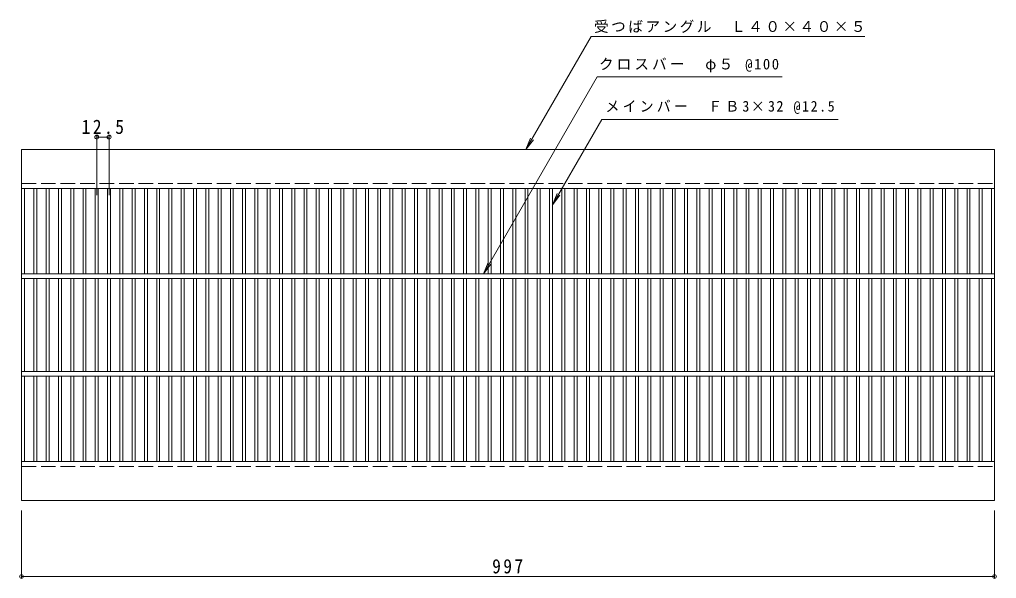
# Model space of a CAD drawing. Units: millimetres, scale not verified. Extents: x -756 to 910, y -687 to 577.
# Drawn here: x -756 to 245, y 4 to 577 of the extents above; entities that cross this region are included whole.
import ezdxf

# ---------------------------------------------------------------- set-up
doc = ezdxf.new("R2010")
doc.units = ezdxf.units.MM
doc.header["$LTSCALE"] = 5
doc.header["$PDMODE"] = 32
doc.header["$PDSIZE"] = 4
doc.linetypes.add('DASHED3', pattern=[4, 3, -1])
for name, color, linetype, lineweight in [('A-1_ピット', 2, 'Continuous', 9), ('A-2_蓋', 3, 'Continuous', 9), ('A-4_寸法', 7, 'Continuous', 9), ('A-5_仕様文', 7, 'Continuous', 9)]:
    doc.layers.add(name, color=color, linetype=linetype, lineweight=lineweight)
doc.styles.add('ＭＳ ゴシック', font='')
doc.styles.get('ＭＳ ゴシック').set_extended_font_data('MS Gothic')

msp = doc.modelspace()

# ---------------------------------------------------------------- linework, layer by layer
at = {"layer": 'A-1_ピット'}
for p, q in [((-753.757, 443.959), (243.243, 443.959)), ((-753.757, 403.959), (-753.757, 443.959)), ((243.243, 443.959), (243.243, 403.959)), ((-753.757, 403.959), (243.243, 403.959)), ((-753.757, 123.959), (243.243, 123.959)), ((-753.757, 123.959), (-753.757, 83.959)), ((243.243, 123.959), (243.243, 83.959)), ((-753.757, 83.959), (243.243, 83.959))]:
    msp.add_line(p, q, dxfattribs=at)
at = {"layer": 'A-1_ピット', "linetype": 'DASHED3'}
for p, q in [((-753.757, 408.959), (243.243, 408.959)), ((-753.757, 118.959), (243.243, 118.959))]:
    msp.add_line(p, q, dxfattribs=at)
at = {"layer": 'A-2_蓋'}
for p, q in [((-753.757, 403.959), (-753.757, 311.459)), ((-750.757, 316.459), (-750.757, 403.959)), ((-740.997, 403.959), (-740.997, 316.459)), ((-737.997, 403.959), (-737.997, 316.459)), ((-728.417, 403.959), (-728.417, 316.459)), ((-725.417, 403.959), (-725.417, 316.459)), ((-715.837, 403.959), (-715.837, 316.459)), ((-712.837, 403.959), (-712.837, 316.459)), ((-703.257, 403.959), (-703.257, 316.459)), ((-700.257, 403.959), (-700.257, 316.459)), ((-690.677, 403.959), (-690.677, 316.459)), ((-687.677, 403.959), (-687.677, 316.459)), ((-678.097, 403.959), (-678.097, 316.459)), ((-675.097, 403.959), (-675.097, 316.459)), ((-665.517, 403.959), (-665.517, 316.459)), ((-662.517, 403.959), (-662.517, 316.459)), ((-652.937, 403.959), (-652.937, 316.459)), ((-649.937, 403.959), (-649.937, 316.459)), ((-640.357, 403.959), (-640.357, 316.459)), ((-637.357, 403.959), (-637.357, 316.459)), ((-627.777, 403.959), (-627.777, 316.459)), ((-624.777, 403.959), (-624.777, 316.459)), ((-615.197, 403.959), (-615.197, 316.459)), ((-612.197, 403.959), (-612.197, 316.459)), ((-602.617, 403.959), (-602.617, 316.459)), ((-599.617, 403.959), (-599.617, 316.459)), ((-590.037, 403.959), (-590.037, 316.459)), ((-587.037, 403.959), (-587.037, 316.459)), ((-577.457, 403.959), (-577.457, 316.459)), ((-574.457, 403.959), (-574.457, 316.459)), ((-564.877, 403.959), (-564.877, 316.459)), ((-561.877, 403.959), (-561.877, 316.459)), ((-552.297, 403.959), (-552.297, 316.459)), ((-549.297, 403.959), (-549.297, 316.459)), ((-539.717, 403.959), (-539.717, 316.459)), ((-536.717, 403.959), (-536.717, 316.459)), ((-527.137, 403.959), (-527.137, 316.459)), ((-524.137, 403.959), (-524.137, 316.459)), ((-514.557, 403.959), (-514.557, 316.459)), ((-511.557, 403.959), (-511.557, 316.459)), ((-501.977, 403.959), (-501.977, 316.459)), ((-498.977, 403.959), (-498.977, 316.459)), ((-489.397, 403.959), (-489.397, 316.459)), ((-486.397, 403.959), (-486.397, 316.459)), ((-476.817, 403.959), (-476.817, 316.459)), ((-473.817, 403.959), (-473.817, 316.459)), ((-464.237, 403.959), (-464.237, 316.459)), ((-461.237, 403.959), (-461.237, 316.459)), ((-451.657, 403.959), (-451.657, 316.459)), ((-448.657, 403.959), (-448.657, 316.459)), ((-439.077, 403.959), (-439.077, 316.459)), ((-436.077, 403.959), (-436.077, 316.459)), ((-426.497, 403.959), (-426.497, 316.459)), ((-423.497, 403.959), (-423.497, 316.459)), ((-413.917, 403.959), (-413.917, 316.459)), ((-410.917, 403.959), (-410.917, 316.459)), ((-401.337, 403.959), (-401.337, 316.459)), ((-398.336, 403.959), (-398.336, 316.459)), ((-388.757, 403.959), (-388.757, 316.459)), ((-385.757, 403.959), (-385.757, 316.459)), ((-376.177, 403.959), (-376.177, 316.459)), ((-373.176, 403.959), (-373.176, 316.459)), ((-363.597, 403.959), (-363.597, 316.459)), ((-360.597, 403.959), (-360.597, 316.459)), ((-351.017, 403.959), (-351.017, 316.459)), ((-348.017, 403.959), (-348.017, 316.459)), ((-338.437, 403.959), (-338.437, 316.459)), ((-335.437, 403.959), (-335.437, 316.459)), ((-325.857, 403.959), (-325.857, 316.459)), ((-322.857, 403.959), (-322.857, 316.459)), ((-313.277, 403.959), (-313.277, 316.459)), ((-310.277, 403.959), (-310.277, 316.459)), ((-300.697, 403.959), (-300.697, 316.459)), ((-297.697, 403.959), (-297.697, 316.459)), ((-288.117, 403.959), (-288.117, 316.459)), ((-285.117, 403.959), (-285.117, 316.459)), ((-275.536, 403.959), (-275.536, 316.459)), ((-272.536, 403.959), (-272.536, 316.459)), ((-262.957, 403.959), (-262.957, 316.459)), ((-259.956, 403.959), (-259.956, 316.459)), ((-250.377, 403.959), (-250.377, 316.459)), ((-247.377, 403.959), (-247.377, 316.459)), ((-237.797, 403.959), (-237.797, 316.459)), ((-234.797, 403.959), (-234.797, 316.459)), ((-225.217, 403.959), (-225.217, 316.459)), ((-222.217, 403.959), (-222.217, 316.459)), ((-212.637, 403.959), (-212.637, 316.459)), ((-209.637, 403.959), (-209.637, 316.459)), ((-200.057, 403.959), (-200.057, 316.459)), ((-197.057, 403.959), (-197.057, 316.459)), ((-187.477, 403.959), (-187.477, 316.459)), ((-184.476, 403.959), (-184.476, 316.459)), ((-174.896, 403.959), (-174.896, 316.459)), ((-171.896, 403.959), (-171.896, 316.459)), ((-162.316, 403.959), (-162.316, 316.459)), ((-159.316, 403.959), (-159.316, 316.459)), ((-149.737, 403.959), (-149.737, 316.459)), ((-146.736, 403.959), (-146.736, 316.459)), ((-137.157, 403.959), (-137.157, 316.459)), ((-134.156, 403.959), (-134.156, 316.459)), ((-124.577, 403.959), (-124.577, 316.459)), ((-121.577, 403.959), (-121.577, 316.459)), ((-111.997, 403.959), (-111.997, 316.459)), ((-108.996, 403.959), (-108.996, 316.459)), ((-99.416, 403.959), (-99.416, 316.459)), ((-96.417, 403.959), (-96.417, 316.459)), ((-86.836, 403.959), (-86.836, 316.459)), ((-83.837, 403.959), (-83.837, 316.459)), ((-74.256, 403.959), (-74.256, 316.459)), ((-71.256, 403.959), (-71.256, 316.459)), ((-61.676, 403.959), (-61.676, 316.459)), ((-58.676, 403.959), (-58.676, 316.459)), ((-49.097, 403.959), (-49.097, 316.459)), ((-46.096, 403.959), (-46.096, 316.459)), ((-36.516, 403.959), (-36.516, 316.459)), ((-33.516, 403.959), (-33.516, 316.459)), ((-23.937, 403.959), (-23.937, 316.459)), ((-20.936, 403.959), (-20.936, 316.459)), ((-11.357, 403.959), (-11.357, 316.459)), ((-8.357, 403.959), (-8.357, 316.459)), ((1.223, 403.959), (1.223, 316.459)), ((4.223, 403.959), (4.223, 316.459)), ((13.803, 403.959), (13.803, 316.459)), ((16.803, 403.959), (16.803, 316.459)), ((26.383, 403.959), (26.383, 316.459)), ((29.383, 403.959), (29.383, 316.459)), ((38.964, 403.959), (38.964, 316.459)), ((41.964, 403.959), (41.964, 316.459)), ((51.544, 403.959), (51.544, 316.459)), ((54.544, 403.959), (54.544, 316.459)), ((64.124, 403.959), (64.124, 316.459)), ((67.124, 403.959), (67.124, 316.459)), ((76.703, 403.959), (76.703, 316.459)), ((79.704, 403.959), (79.704, 316.459)), ((89.284, 403.959), (89.284, 316.459)), ((92.284, 403.959), (92.284, 316.459)), ((101.863, 403.959), (101.863, 316.459)), ((104.864, 403.959), (104.864, 316.459)), ((114.444, 403.959), (114.444, 316.459)), ((117.443, 403.959), (117.443, 316.459)), ((127.023, 403.959), (127.023, 316.459)), ((130.023, 403.959), (130.023, 316.459)), ((139.603, 403.959), (139.603, 316.459)), ((142.603, 403.959), (142.603, 316.459)), ((152.183, 403.959), (152.183, 316.459)), ((155.183, 403.959), (155.183, 316.459)), ((164.764, 403.959), (164.764, 316.459)), ((167.764, 403.959), (167.764, 316.459)), ((177.344, 403.959), (177.344, 316.459)), ((180.344, 403.959), (180.344, 316.459)), ((189.924, 403.959), (189.924, 316.459)), ((192.924, 403.959), (192.924, 316.459)), ((202.504, 403.959), (202.504, 316.459)), ((205.504, 403.959), (205.504, 316.459)), ((215.083, 403.959), (215.083, 316.459)), ((218.084, 403.959), (218.084, 316.459)), ((227.664, 403.959), (227.664, 316.459)), ((230.664, 403.959), (230.664, 316.459)), ((240.244, 403.959), (240.244, 316.459)), ((243.243, 403.959), (243.243, 123.959)), ((-753.757, 316.459), (243.243, 316.459)), ((-753.757, 311.459), (-753.757, 175.427)), ((-753.757, 311.459), (243.243, 311.459)), ((-750.757, 216.459), (-750.757, 311.459)), ((-740.997, 311.459), (-740.997, 216.459)), ((-737.997, 311.459), (-737.997, 216.459)), ((-728.417, 311.459), (-728.417, 216.459)), ((-725.417, 311.459), (-725.417, 216.459)), ((-715.837, 311.459), (-715.837, 216.459)), ((-712.837, 311.459), (-712.837, 216.459)), ((-703.257, 311.459), (-703.257, 216.459)), ((-700.257, 311.459), (-700.257, 216.459)), ((-690.677, 311.459), (-690.677, 216.459)), ((-687.677, 311.459), (-687.677, 216.459)), ((-678.097, 311.459), (-678.097, 216.459)), ((-675.097, 311.459), (-675.097, 216.459)), ((-665.517, 311.459), (-665.517, 216.459)), ((-662.517, 311.459), (-662.517, 216.459)), ((-652.937, 311.459), (-652.937, 216.459)), ((-649.937, 311.459), (-649.937, 216.459)), ((-640.357, 311.459), (-640.357, 216.459)), ((-637.357, 311.459), (-637.357, 216.459)), ((-627.777, 311.459), (-627.777, 216.459)), ((-624.777, 311.459), (-624.777, 216.459)), ((-615.197, 311.459), (-615.197, 216.459)), ((-612.197, 311.459), (-612.197, 216.459)), ((-602.617, 311.459), (-602.617, 216.459)), ((-599.617, 311.459), (-599.617, 216.459)), ((-590.037, 311.459), (-590.037, 216.459)), ((-587.037, 311.459), (-587.037, 216.459)), ((-577.457, 311.459), (-577.457, 216.459)), ((-574.457, 311.459), (-574.457, 216.459)), ((-564.877, 311.459), (-564.877, 216.459)), ((-561.877, 311.459), (-561.877, 216.459)), ((-552.297, 311.459), (-552.297, 216.459)), ((-549.297, 311.459), (-549.297, 216.459)), ((-539.717, 311.459), (-539.717, 216.459)), ((-536.717, 311.459), (-536.717, 216.459)), ((-527.137, 311.459), (-527.137, 216.459)), ((-524.137, 311.459), (-524.137, 216.459)), ((-514.557, 311.459), (-514.557, 216.459)), ((-511.557, 311.459), (-511.557, 216.459)), ((-501.977, 311.459), (-501.977, 216.459)), ((-498.977, 311.459), (-498.977, 216.459)), ((-489.397, 311.459), (-489.397, 216.459)), ((-486.397, 311.459), (-486.397, 216.459)), ((-476.817, 311.459), (-476.817, 216.459)), ((-473.817, 311.459), (-473.817, 216.459)), ((-464.237, 311.459), (-464.237, 216.459)), ((-461.237, 311.459), (-461.237, 216.459)), ((-451.657, 311.459), (-451.657, 216.459)), ((-448.657, 311.459), (-448.657, 216.459)), ((-439.077, 311.459), (-439.077, 216.459)), ((-436.077, 311.459), (-436.077, 216.459)), ((-426.497, 311.459), (-426.497, 216.459)), ((-423.497, 311.459), (-423.497, 216.459)), ((-413.917, 311.459), (-413.917, 216.459)), ((-410.917, 311.459), (-410.917, 216.459)), ((-401.337, 311.459), (-401.337, 216.459)), ((-398.336, 311.459), (-398.336, 216.459)), ((-388.757, 311.459), (-388.757, 216.459)), ((-385.757, 311.459), (-385.757, 216.459)), ((-376.177, 311.459), (-376.177, 216.459)), ((-373.176, 311.459), (-373.176, 216.459)), ((-363.597, 311.459), (-363.597, 216.459)), ((-360.597, 311.459), (-360.597, 216.459)), ((-351.017, 311.459), (-351.017, 216.459)), ((-348.017, 311.459), (-348.017, 216.459)), ((-338.437, 311.459), (-338.437, 216.459)), ((-335.437, 311.459), (-335.437, 216.459)), ((-325.857, 311.459), (-325.857, 216.459)), ((-322.857, 311.459), (-322.857, 216.459)), ((-313.277, 311.459), (-313.277, 216.459)), ((-310.277, 311.459), (-310.277, 216.459)), ((-300.697, 311.459), (-300.697, 216.459)), ((-297.697, 311.459), (-297.697, 216.459)), ((-288.117, 311.459), (-288.117, 216.459)), ((-285.117, 311.459), (-285.117, 216.459)), ((-275.536, 311.459), (-275.536, 216.459)), ((-272.536, 311.459), (-272.536, 216.459)), ((-262.957, 311.459), (-262.957, 216.459)), ((-259.956, 311.459), (-259.956, 216.459)), ((-250.377, 311.459), (-250.377, 216.459)), ((-247.377, 311.459), (-247.377, 216.459)), ((-237.797, 311.459), (-237.797, 216.459)), ((-234.797, 311.459), (-234.797, 216.459)), ((-225.217, 311.459), (-225.217, 216.459)), ((-222.217, 311.459), (-222.217, 216.459)), ((-212.637, 311.459), (-212.637, 216.459)), ((-209.637, 311.459), (-209.637, 216.459)), ((-200.057, 311.459), (-200.057, 216.459)), ((-197.057, 311.459), (-197.057, 216.459)), ((-187.477, 311.459), (-187.477, 216.459)), ((-184.476, 311.459), (-184.476, 216.459)), ((-174.896, 311.459), (-174.896, 216.459)), ((-171.896, 311.459), (-171.896, 216.459)), ((-162.316, 311.459), (-162.316, 216.459)), ((-159.316, 311.459), (-159.316, 216.459)), ((-149.737, 311.459), (-149.737, 216.459)), ((-146.736, 311.459), (-146.736, 216.459)), ((-137.157, 311.459), (-137.157, 216.459)), ((-134.156, 311.459), (-134.156, 216.459)), ((-124.577, 311.459), (-124.577, 216.459)), ((-121.577, 311.459), (-121.577, 216.459)), ((-111.997, 311.459), (-111.997, 216.459)), ((-108.996, 311.459), (-108.996, 216.459)), ((-99.416, 311.459), (-99.416, 216.459)), ((-96.417, 311.459), (-96.417, 216.459)), ((-86.836, 311.459), (-86.836, 216.459)), ((-83.837, 311.459), (-83.837, 216.459)), ((-74.256, 311.459), (-74.256, 216.459)), ((-71.256, 311.459), (-71.256, 216.459)), ((-61.676, 311.459), (-61.676, 216.459)), ((-58.676, 311.459), (-58.676, 216.459)), ((-49.097, 311.459), (-49.097, 216.459)), ((-46.096, 311.459), (-46.096, 216.459)), ((-36.516, 311.459), (-36.516, 216.459)), ((-33.516, 311.459), (-33.516, 216.459)), ((-23.937, 311.459), (-23.937, 216.459)), ((-20.936, 311.459), (-20.936, 216.459)), ((-11.357, 311.459), (-11.357, 216.459)), ((-8.357, 311.459), (-8.357, 216.459)), ((1.223, 311.459), (1.223, 216.459)), ((4.223, 311.459), (4.223, 216.459)), ((13.803, 311.459), (13.803, 216.459)), ((16.803, 311.459), (16.803, 216.459)), ((26.383, 311.459), (26.383, 216.459)), ((29.383, 311.459), (29.383, 216.459)), ((38.964, 311.459), (38.964, 216.459)), ((41.964, 311.459), (41.964, 216.459)), ((51.544, 311.459), (51.544, 216.459)), ((54.544, 311.459), (54.544, 216.459)), ((64.124, 311.459), (64.124, 216.459)), ((67.124, 311.459), (67.124, 216.459)), ((76.703, 311.459), (76.703, 216.459)), ((79.704, 311.459), (79.704, 216.459)), ((89.284, 311.459), (89.284, 216.459)), ((92.284, 311.459), (92.284, 216.459)), ((101.863, 311.459), (101.863, 216.459)), ((104.864, 311.459), (104.864, 216.459)), ((114.444, 311.459), (114.444, 216.459)), ((117.443, 311.459), (117.443, 216.459)), ((127.023, 311.459), (127.023, 216.459)), ((130.023, 311.459), (130.023, 216.459)), ((139.603, 311.459), (139.603, 216.459)), ((142.603, 311.459), (142.603, 216.459)), ((152.183, 311.459), (152.183, 216.459)), ((155.183, 311.459), (155.183, 216.459)), ((164.764, 311.459), (164.764, 216.459)), ((167.764, 311.459), (167.764, 216.459)), ((177.344, 311.459), (177.344, 216.459)), ((180.344, 311.459), (180.344, 216.459)), ((189.924, 311.459), (189.924, 216.459)), ((192.924, 311.459), (192.924, 216.459)), ((202.504, 311.459), (202.504, 216.459)), ((205.504, 311.459), (205.504, 216.459)), ((215.083, 311.459), (215.083, 216.459)), ((218.084, 311.459), (218.084, 216.459)), ((227.664, 311.459), (227.664, 216.459)), ((230.664, 311.459), (230.664, 216.459)), ((240.244, 311.459), (240.244, 216.459)), ((-753.757, 216.459), (243.243, 216.459)), ((-753.757, 211.459), (243.243, 211.459)), ((-750.757, 123.959), (-750.757, 211.459)), ((-740.997, 211.459), (-740.997, 123.959)), ((-737.997, 211.459), (-737.997, 123.959)), ((-728.417, 211.459), (-728.417, 123.959)), ((-725.417, 211.459), (-725.417, 123.959)), ((-715.837, 211.459), (-715.837, 123.959)), ((-712.837, 211.459), (-712.837, 123.959)), ((-703.257, 211.459), (-703.257, 123.959)), ((-700.257, 211.459), (-700.257, 123.959)), ((-690.677, 211.459), (-690.677, 123.959)), ((-687.677, 211.459), (-687.677, 123.959)), ((-678.097, 211.459), (-678.097, 123.959)), ((-675.097, 211.459), (-675.097, 123.959)), ((-665.517, 211.459), (-665.517, 123.959)), ((-662.517, 211.459), (-662.517, 123.959)), ((-652.937, 211.459), (-652.937, 123.959)), ((-649.937, 211.459), (-649.937, 123.959)), ((-640.357, 211.459), (-640.357, 123.959)), ((-637.357, 211.459), (-637.357, 123.959)), ((-627.777, 211.459), (-627.777, 123.959)), ((-624.777, 211.459), (-624.777, 123.959)), ((-615.197, 211.459), (-615.197, 123.959)), ((-612.197, 211.459), (-612.197, 123.959)), ((-602.617, 211.459), (-602.617, 123.959)), ((-599.617, 211.459), (-599.617, 123.959)), ((-590.037, 211.459), (-590.037, 123.959)), ((-587.037, 211.459), (-587.037, 123.959)), ((-577.457, 211.459), (-577.457, 123.959)), ((-574.457, 211.459), (-574.457, 123.959)), ((-564.877, 211.459), (-564.877, 123.959)), ((-561.877, 211.459), (-561.877, 123.959)), ((-552.297, 211.459), (-552.297, 123.959)), ((-549.297, 211.459), (-549.297, 123.959)), ((-539.717, 211.459), (-539.717, 123.959)), ((-536.717, 211.459), (-536.717, 123.959)), ((-527.137, 211.459), (-527.137, 123.959)), ((-524.137, 211.459), (-524.137, 123.959)), ((-514.557, 211.459), (-514.557, 123.959)), ((-511.557, 211.459), (-511.557, 123.959)), ((-501.977, 211.459), (-501.977, 123.959)), ((-498.977, 211.459), (-498.977, 123.959)), ((-489.397, 211.459), (-489.397, 123.959)), ((-486.397, 211.459), (-486.397, 123.959)), ((-476.817, 211.459), (-476.817, 123.959)), ((-473.817, 211.459), (-473.817, 123.959)), ((-464.237, 211.459), (-464.237, 123.959)), ((-461.237, 211.459), (-461.237, 123.959)), ((-451.657, 211.459), (-451.657, 123.959)), ((-448.657, 211.459), (-448.657, 123.959)), ((-439.077, 211.459), (-439.077, 123.959)), ((-436.077, 211.459), (-436.077, 123.959)), ((-426.497, 211.459), (-426.497, 123.959)), ((-423.497, 211.459), (-423.497, 123.959)), ((-413.917, 211.459), (-413.917, 123.959)), ((-410.917, 211.459), (-410.917, 123.959)), ((-401.337, 211.459), (-401.337, 123.959)), ((-398.336, 211.459), (-398.336, 123.959)), ((-388.757, 211.459), (-388.757, 123.959)), ((-385.757, 211.459), (-385.757, 123.959)), ((-376.177, 211.459), (-376.177, 123.959)), ((-373.176, 211.459), (-373.176, 123.959)), ((-363.597, 211.459), (-363.597, 123.959)), ((-360.597, 211.459), (-360.597, 123.959)), ((-351.017, 211.459), (-351.017, 123.959)), ((-348.017, 211.459), (-348.017, 123.959)), ((-338.437, 211.459), (-338.437, 123.959)), ((-335.437, 211.459), (-335.437, 123.959)), ((-325.857, 211.459), (-325.857, 123.959)), ((-322.857, 211.459), (-322.857, 123.959)), ((-313.277, 211.459), (-313.277, 123.959)), ((-310.277, 211.459), (-310.277, 123.959)), ((-300.697, 211.459), (-300.697, 123.959)), ((-297.697, 211.459), (-297.697, 123.959)), ((-288.117, 211.459), (-288.117, 123.959)), ((-285.117, 211.459), (-285.117, 123.959)), ((-275.536, 211.459), (-275.536, 123.959)), ((-272.536, 211.459), (-272.536, 123.959)), ((-262.957, 211.459), (-262.957, 123.959)), ((-259.956, 211.459), (-259.956, 123.959)), ((-250.377, 211.459), (-250.377, 123.959)), ((-247.377, 211.459), (-247.377, 123.959)), ((-237.797, 211.459), (-237.797, 123.959)), ((-234.797, 211.459), (-234.797, 123.959)), ((-225.217, 211.459), (-225.217, 123.959)), ((-222.217, 211.459), (-222.217, 123.959)), ((-212.637, 211.459), (-212.637, 123.959)), ((-209.637, 211.459), (-209.637, 123.959)), ((-200.057, 211.459), (-200.057, 123.959)), ((-197.057, 211.459), (-197.057, 123.959)), ((-187.477, 211.459), (-187.477, 123.959)), ((-184.476, 211.459), (-184.476, 123.959)), ((-174.896, 211.459), (-174.896, 123.959)), ((-171.896, 211.459), (-171.896, 123.959)), ((-162.316, 211.459), (-162.316, 123.959)), ((-159.316, 211.459), (-159.316, 123.959)), ((-149.737, 211.459), (-149.737, 123.959)), ((-146.736, 211.459), (-146.736, 123.959)), ((-137.157, 211.459), (-137.157, 123.959)), ((-134.156, 211.459), (-134.156, 123.959)), ((-124.577, 211.459), (-124.577, 123.959)), ((-121.577, 211.459), (-121.577, 123.959)), ((-111.997, 211.459), (-111.997, 123.959)), ((-108.996, 211.459), (-108.996, 123.959)), ((-99.416, 211.459), (-99.416, 123.959)), ((-96.417, 211.459), (-96.417, 123.959)), ((-86.836, 211.459), (-86.836, 123.959)), ((-83.837, 211.459), (-83.837, 123.959)), ((-74.256, 211.459), (-74.256, 123.959)), ((-71.256, 211.459), (-71.256, 123.959)), ((-61.676, 211.459), (-61.676, 123.959)), ((-58.676, 211.459), (-58.676, 123.959)), ((-49.097, 211.459), (-49.097, 123.959)), ((-46.096, 211.459), (-46.096, 123.959)), ((-36.516, 211.459), (-36.516, 123.959)), ((-33.516, 211.459), (-33.516, 123.959)), ((-23.937, 211.459), (-23.937, 123.959)), ((-20.936, 211.459), (-20.936, 123.959)), ((-11.357, 211.459), (-11.357, 123.959)), ((-8.357, 211.459), (-8.357, 123.959)), ((1.223, 211.459), (1.223, 123.959)), ((4.223, 211.459), (4.223, 123.959)), ((13.803, 211.459), (13.803, 123.959)), ((16.803, 211.459), (16.803, 123.959)), ((26.383, 211.459), (26.383, 123.959)), ((29.383, 211.459), (29.383, 123.959)), ((38.964, 211.459), (38.964, 123.959)), ((41.964, 211.459), (41.964, 123.959)), ((51.544, 211.459), (51.544, 123.959)), ((54.544, 211.459), (54.544, 123.959)), ((64.124, 211.459), (64.124, 123.959)), ((67.124, 211.459), (67.124, 123.959)), ((76.703, 211.459), (76.703, 123.959)), ((79.704, 211.459), (79.704, 123.959)), ((89.284, 211.459), (89.284, 123.959)), ((92.284, 211.459), (92.284, 123.959)), ((101.863, 211.459), (101.863, 123.959)), ((104.864, 211.459), (104.864, 123.959)), ((114.444, 211.459), (114.444, 123.959)), ((117.443, 211.459), (117.443, 123.959)), ((127.023, 211.459), (127.023, 123.959)), ((130.023, 211.459), (130.023, 123.959)), ((139.603, 211.459), (139.603, 123.959)), ((142.603, 211.459), (142.603, 123.959)), ((152.183, 211.459), (152.183, 123.959)), ((155.183, 211.459), (155.183, 123.959)), ((164.764, 211.459), (164.764, 123.959)), ((167.764, 211.459), (167.764, 123.959)), ((177.344, 211.459), (177.344, 123.959)), ((180.344, 211.459), (180.344, 123.959)), ((189.924, 211.459), (189.924, 123.959)), ((192.924, 211.459), (192.924, 123.959)), ((202.504, 211.459), (202.504, 123.959)), ((205.504, 211.459), (205.504, 123.959)), ((215.083, 211.459), (215.083, 123.959)), ((218.084, 211.459), (218.084, 123.959)), ((227.664, 211.459), (227.664, 123.959)), ((230.664, 211.459), (230.664, 123.959)), ((240.244, 211.459), (240.244, 123.959)), ((-753.757, 175.427), (-753.757, 123.959))]:
    msp.add_line(p, q, dxfattribs=at)
at = {"layer": 'A-4_寸法'}
for p, q in [((-676.597, 397.034), (-676.597, 458.116)), ((-676.597, 456.616), (-664.017, 456.616)), ((-664.017, 397.034), (-664.017, 458.116)), ((-753.757, 4.648), (-753.757, 73.959)), ((243.243, 4.648), (243.243, 73.959)), ((-753.757, 6.148), (243.243, 6.148))]:
    msp.add_line(p, q, dxfattribs=at)
for p in [(-676.597, 456.616), (-664.017, 456.616), (-753.757, 6.148), (243.243, 6.148)]:
    msp.add_point(p, dxfattribs=at)
at = {"layer": 'A-5_仕様文'}
for p, q in [((-170.004, 559.802), (-236.885, 443.959)), ((-170.004, 559.802), (110.38, 559.802)), ((-163.85, 518.498), (-280.498, 316.459)), ((-163.85, 518.498), (25.529, 518.498)), ((-159.117, 474.736), (-209.637, 387.232)), ((-159.117, 474.736), (82.976, 474.736)), ((-236.885, 443.959), (-232.102, 455.508)), ((-236.885, 443.959), (-229.276, 453.876)), ((-209.637, 387.232), (-204.853, 398.781)), ((-209.637, 387.232), (-202.027, 397.149)), ((-280.498, 316.459), (-275.714, 328.008)), ((-280.498, 316.459), (-272.888, 326.376))]:
    msp.add_line(p, q, dxfattribs=at)

# ---------------------------------------------------------------- texts
at = {"layer": 'A-4_寸法', "color": 2, "char_height": 14.66, "attachment_point": 7, "style": 'ＭＳ ゴシック'}
for s, insert in [('\\T1.28;\\W0.9;12.5', (-692.182, 459.616)), ('\\T1.27;\\W0.9;997', (-271.507, 9.148))]:
    msp.add_mtext(s, dxfattribs=dict(at, insert=insert))
at = {"layer": 'A-5_仕様文', "char_height": 11, "attachment_point": 7, "style": 'ＭＳ ゴシック'}
for s, insert in [('\\T1.17;受つばアングル\u3000Ｌ４０×４０×５', (-167.12, 563.253)), ('\\T1.21;クロスバー\u3000φ５\\~@100', (-162.081, 522.93)), ('\\T1.23;\\W0.95;メインバー\u3000ＦＢ3×32\\~@12.5', (-155.363, 480.291))]:
    msp.add_mtext(s, dxfattribs=dict(at, insert=insert))

doc.saveas('drawing.dxf')
